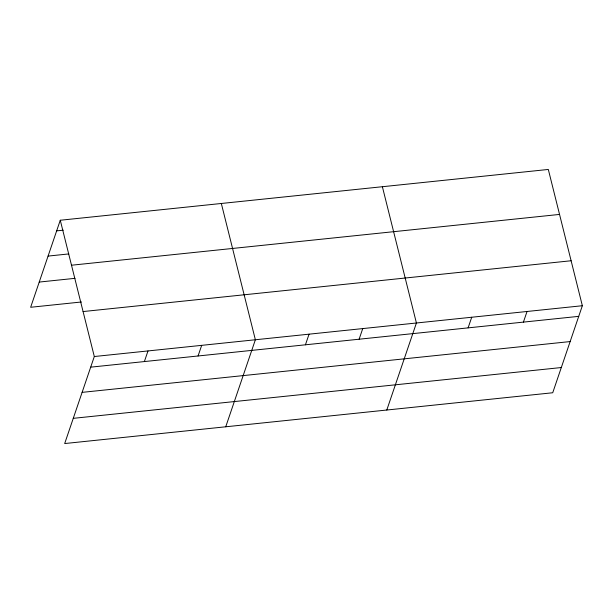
<?xml version="1.0" encoding="UTF-8"?>
<svg xmlns="http://www.w3.org/2000/svg" width="613" height="613" viewBox="0 0 613 613"><rect width="100%" height="100%" fill="white"/><g stroke="black" fill="none" stroke-linecap="round" stroke-linejoin="round"><path stroke-width="0.92" d="M60.273 220.243L94.31 356.528L64.687 443.551L552.727 392.757L582.35 305.726L548.313 169.449L60.273 220.243L30.65 307.274L81.506 301.979M144.377 361.57L148.001 350.942M198.06 355.984L201.685 345.357M225.737 426.794L255.368 339.763L221.331 203.485M305.435 344.805L309.052 334.177M359.118 339.219L362.735 328.591M386.795 410.028L416.419 322.997L382.382 186.72M468.11 327.871L471.726 317.243M523.418 322.116L527.042 311.488M56.657 230.871L63.254 230.189M48.075 256.088L68.794 253.928M71.506 265.222L559.546 214.42M39.232 282.064L75.024 278.333M83.084 311.557L571.117 260.755M94.31 356.528L582.35 305.726M90.693 367.156L578.733 316.354M82.111 392.366L570.151 341.571M73.269 418.342L561.309 367.539"/></g></svg>
